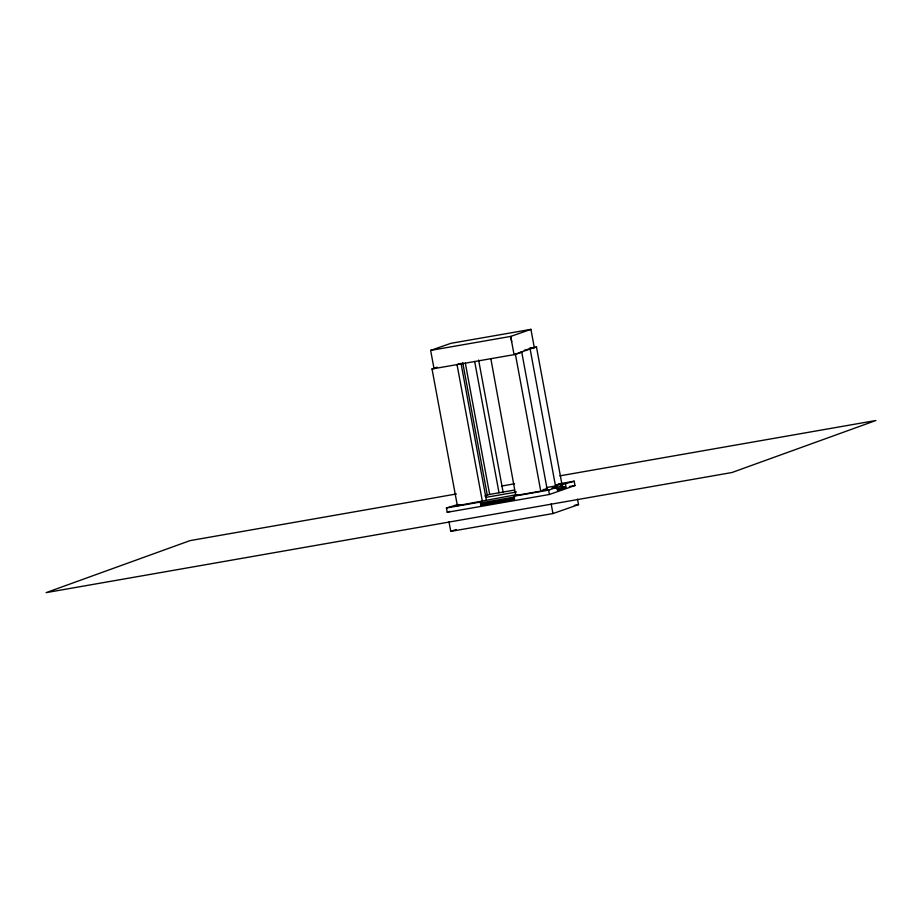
<?xml version="1.0" encoding="UTF-8"?>
<svg xmlns="http://www.w3.org/2000/svg" width="922" height="922" viewBox="0 0 922 922"><rect width="100%" height="100%" fill="white"/><g stroke="black" fill="none" stroke-linecap="round" stroke-linejoin="round"><path stroke-width="1.38" d="M484.903 496.059L487.312 495.206L462.717 362.496M436.371 367.728L434.008 368.558L430.643 350.395L450.87 343.33L530.922 329.361L534.287 347.513L514.05 354.59L510.684 336.426L530.922 329.361M516.931 494.607L457.37 505.694L432.026 368.973L437.086 367.21M459.813 363.637L457.035 364.605L482.379 501.326M490.827 358.635L515.755 495.506L540.765 491.138L547.092 488.925L521.748 352.204L519.962 352.515M432.026 368.973L515.433 354.417L521.748 352.204M524.238 350.302L536.489 347.064L561.832 483.773L555.505 485.986L546.4 487.577M558.778 483.9L574.176 481.215L574.982 485.537L549.42 494.469L447.228 512.298L446.421 507.976L458.188 504.438M457.37 505.694L459.894 504.807M485.617 495.817L489.663 494.411L514.303 490.101M447.228 512.298L449.924 511.364M480.235 502.075L481.307 501.695L480.835 505.314L480.235 502.075L446.421 507.976M514.338 498.295L514.211 499.493L513.612 496.255L514.683 495.875M513.612 496.255L548.613 490.135L557.084 487.185L557.683 490.423M554.687 488.291L560.703 486.194L560.507 485.11L574.176 481.215M556.819 489.04L564.506 486.643L564.702 487.726L557.487 490.25M448.991 521.84L450.766 531.383L456.148 529.505M450.766 531.383L552.958 513.554L578.52 504.622L577.506 499.171M430.643 350.395L510.684 336.426L511.722 341.659M529.539 348.274L536.489 347.064M530.185 348.228L534.287 347.513M456.459 493.962L190.059 540.615L46.1 592.639L731.941 472.525L875.9 420.501L559.908 475.844M501.81 486.021L514.557 483.785M556.277 484.742L561.832 483.773M485.859 497.373L516.458 492.025M560.703 486.194L562.639 485.859L562.835 486.943M543.173 489.605L547.092 488.925M552.082 488.049L557.084 487.185M569.381 486.516L574.982 485.537M564.702 487.726L566.108 487.484L565.497 484.234M481.503 502.778L513.485 497.2M481.296 504L514.672 498.18M481.157 505.21L514.534 499.378M574.371 505.348L578.52 504.622M530.173 349.265L555.505 485.986M548.613 490.135L549.42 494.469M551.183 504.011L552.958 513.554M515.433 354.417L540.765 491.138M478.622 360.064L503.182 492.555M474.669 361.459L499.009 492.774M465.322 363.084L489.663 494.411M461 363.222L486.332 499.943"/></g></svg>
